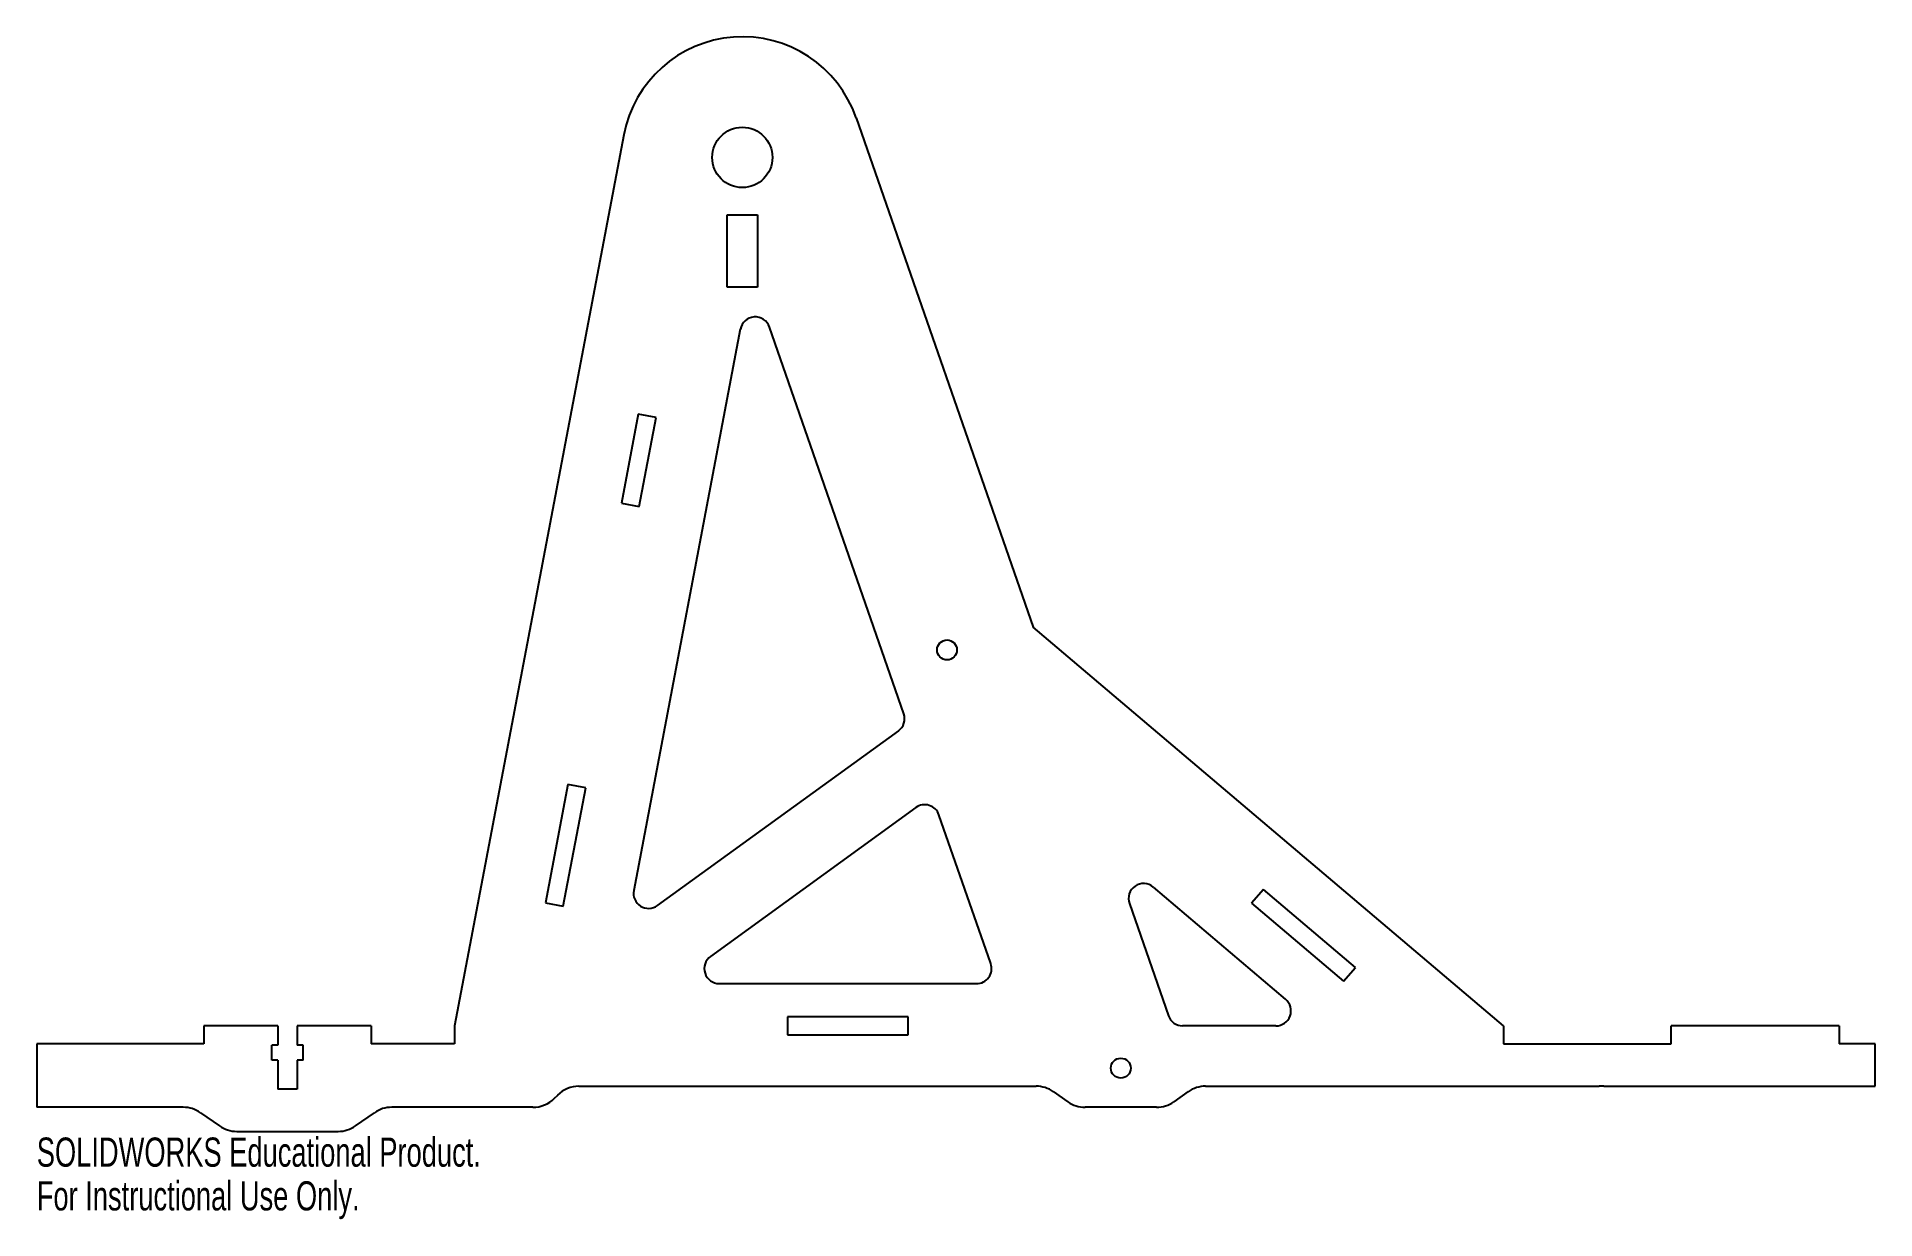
# Model space of a CAD drawing. Header units: millimetres. Extents: x -152 to 152, y 1 to 197.
import ezdxf

# ---------------------------------------------------------------- set-up
doc = ezdxf.new("R2010")
doc.units = ezdxf.units.MM
doc.styles.add('SLDTEXTSTYLE0', font='TXT', dxfattribs={"width": 0.7})

msp = doc.modelspace()

# ---------------------------------------------------------------- linework, layer by layer
at = {"color": 7, "linetype": 'Continuous', "lineweight": 25}
for p, q in [((-16.57, 183.57), (12.82, 99.11)), ((-55.1, 180.73), (-83.18, 33)), ((-37.95, 167.5), (-32.95, 167.5)), ((-37.95, 155.5), (-37.95, 167.5)), ((-32.95, 167.5), (-32.95, 155.5)), ((-32.95, 155.5), (-37.95, 155.5)), ((-35.78, 148.51), (-53.47, 55.45)), ((-8.66, 84.76), (-30.96, 148.87)), ((-52.71, 134.43), (-55.51, 119.69)), ((-49.76, 133.87), (-52.71, 134.43)), ((-52.56, 119.13), (-49.76, 133.87)), ((-55.51, 119.69), (-52.56, 119.13)), ((90.82, 33), (12.82, 99.11)), ((-9.55, 81.91), (-49.55, 52.95)), ((-64.38, 73.03), (-68.11, 53.38)), ((-65.16, 52.82), (-61.43, 72.47)), ((-61.43, 72.47), (-64.38, 73.03)), ((-6.65, 69.2), (-40.73, 44.52)), ((5.76, 43.32), (-2.83, 67.99)), ((54.69, 37.41), (32.74, 56.01)), ((50.99, 55.61), (49.05, 53.32)), ((66.25, 42.68), (50.99, 55.61)), ((-68.11, 53.38), (-65.16, 52.82)), ((28.76, 53.28), (35.23, 34.68)), ((49.05, 53.32), (64.31, 40.39)), ((-39.26, 40), (3.4, 40)), ((64.31, 40.39), (66.25, 42.68)), ((-7.93, 34.5), (-27.93, 34.5)), ((-27.93, 34.5), (-27.93, 31.5)), ((-7.93, 31.5), (-7.93, 34.5)), ((-112.51, 33), (-124.77, 33)), ((-124.77, 33), (-124.77, 30)), ((-112.51, 33), (-112.51, 29.82)), ((-97.05, 33), (-109.31, 33)), ((-109.31, 33), (-109.31, 29.82)), ((-97.05, 33), (-97.05, 30)), ((-83.18, 33), (-83.18, 30)), ((-27.93, 31.5), (-7.93, 31.5)), ((53.07, 33), (37.6, 33)), ((90.82, 33), (90.82, 30)), ((146.5, 33), (118.66, 33)), ((118.66, 30), (118.66, 33)), ((146.5, 33), (146.5, 30)), ((-124.77, 30), (-152.5, 30)), ((-152.5, 30), (-152.5, 19.5)), ((-113.51, 27.32), (-113.51, 29.82)), ((-112.51, 29.82), (-113.51, 29.82)), ((-108.31, 29.82), (-109.31, 29.82)), ((-108.31, 27.32), (-108.31, 29.82)), ((-83.18, 30), (-97.05, 30)), ((90.82, 30), (118.66, 30)), ((152.5, 30), (146.5, 30)), ((152.5, 23), (152.5, 30)), ((-112.51, 27.32), (-113.51, 27.32)), ((-112.51, 27.32), (-112.51, 22.5)), ((-108.31, 27.32), (-109.31, 27.32)), ((-109.31, 27.32), (-109.31, 22.5)), ((-109.31, 22.5), (-112.51, 22.5)), ((-66.65, 20.96), (-66.08, 21.53)), ((-62.55, 22.99), (13.28, 22.99)), ((16.14, 22.09), (18.55, 20.4)), ((38.54, 22.09), (36.13, 20.4)), ((41.41, 22.99), (106.71, 22.99)), ((107.5, 23), (152.5, 23)), ((-128.2, 19.5), (-152.5, 19.5)), ((-125.33, 18.6), (-122.2, 16.4)), ((-99.62, 16.4), (-96.49, 18.6)), ((-70.18, 19.5), (-93.62, 19.5)), ((33.27, 19.5), (21.42, 19.5)), ((-119.33, 15.5), (-102.49, 15.5))]:
    msp.add_line(p, q, dxfattribs=at)
for centre, radius in [((-35.45, 177), 5), ((-1.49, 95.33), 1.65), ((27.34, 25.99), 1.65)]:
    msp.add_circle(centre, radius, dxfattribs=at)
for centre, radius, start, end in [((-35.45, 177), 20, 19.1826, 169.2385), ((-33.32, 148.05), 2.5, 19.1826, 169.2385), ((-11.02, 83.94), 2.5, 305.9072, 19.1826), ((-5.19, 67.17), 2.5, 19.1826, 125.9072), ((-51.01, 54.98), 2.5, 169.2385, 305.9072), ((31.12, 54.1), 2.5, 49.7154, 199.1826), ((-39.26, 42.5), 2.5, 125.9072, 270), ((3.4, 42.5), 2.5, 270, 19.1826), ((53.07, 35.5), 2.5, 270, 49.7154), ((37.6, 35.5), 2.5, 199.1826, 270), ((-62.55, 17.99), 5, 90, 135), ((13.28, 17.99), 5, 55, 90), ((41.41, 17.99), 5, 90, 125), ((107.5, -27), 50, 90, 90.9025), ((-128.2, 14.5), 5, 55, 90), ((-93.62, 14.5), 5, 90, 125), ((-70.18, 24.5), 5, 270, 315), ((21.42, 24.5), 5, 235, 270), ((33.27, 24.5), 5, 270, 305), ((-119.33, 20.5), 5, 235, 270), ((-102.49, 20.5), 5, 270, 305)]:
    msp.add_arc(centre, radius, start, end, dxfattribs=at)

# ---------------------------------------------------------------- texts
at = {"color": 7, "linetype": 'Continuous', "char_height": 4.8336, "attachment_point": 1, "style": 'SLDTEXTSTYLE0'}
for s, insert in [('SOLIDWORKS Educational Product.', (-152.5, 14.48)), ('For Instructional Use Only.', (-152.5, 7.23))]:
    msp.add_mtext(s, dxfattribs=dict(at, insert=insert))

doc.saveas('drawing.dxf')
